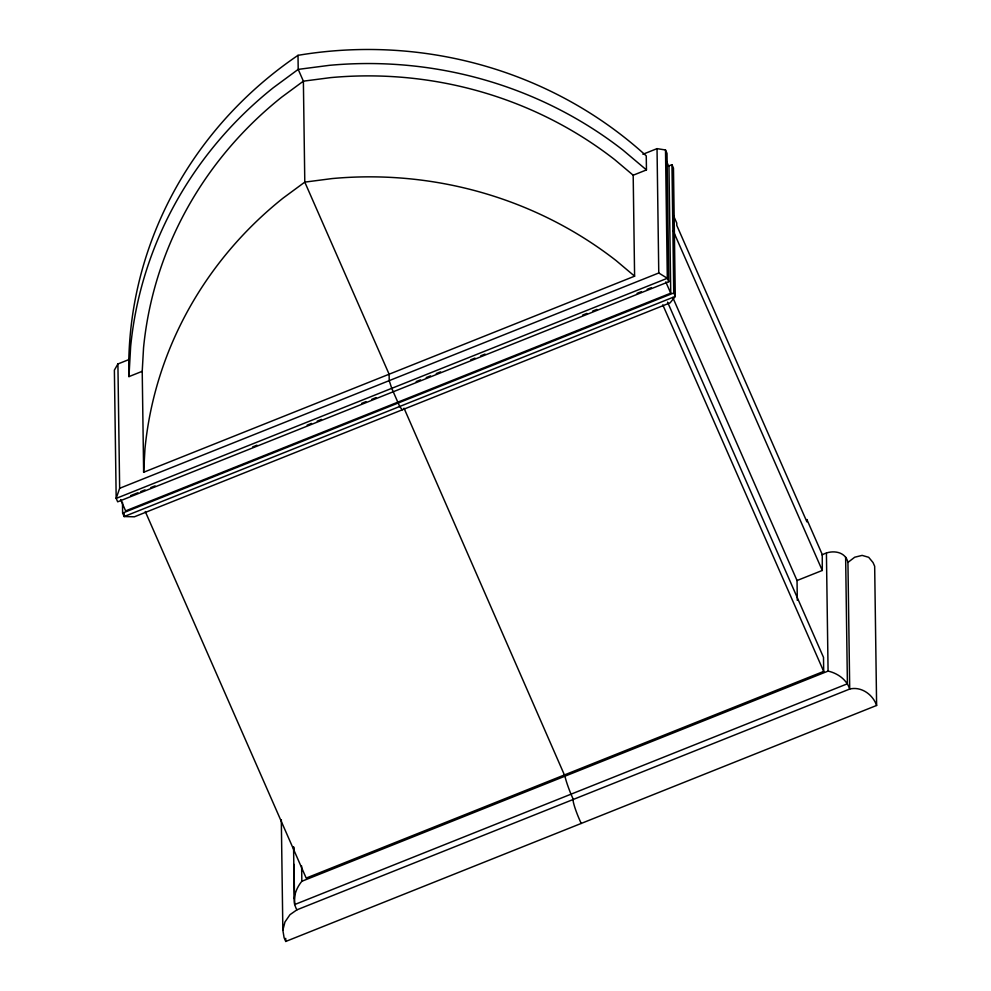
<?xml version="1.0" encoding="UTF-8"?>
<svg xmlns="http://www.w3.org/2000/svg" width="991" height="991" viewBox="0 0 991 991"><rect width="100%" height="100%" fill="white"/><g stroke="black" fill="none" stroke-linecap="round" stroke-linejoin="round"><path stroke-width="1.49" d="M142.221 371.315L128.954 376.617L130.639 346.677A402.668 383.567 -0.8 0 1 273.293 87.728L298.204 69.382L329.396 65.332A402.668 383.567 -0.8 0 1 622.918 150.062L646.454 169.919L633.187 175.221L614.693 159.625A389.698 371.204 -0.8 0 0 330.622 77.62L303.382 81.163L281.617 97.205A389.698 371.204 -0.8 0 0 143.546 347.804L142.221 371.315L143.645 472.261L634.599 276.179L633.187 175.221M143.645 472.261L144.971 448.75A389.698 371.204 -0.8 0 1 283.03 198.15L304.794 182.121L332.047 178.578A389.698 371.204 -0.8 0 1 616.105 260.583L634.599 276.179M282.856 930.227L284.962 921.977L289.979 914.681L296.904 909.837C291.391 900.621 295.504 888.964 301.846 881.272L828.08 671.093C837.519 673.199 846.648 679.566 849.708 689.042C861.34 686.181 872.922 694.617 876.614 705.456L285.742 941.45L284.107 937.734L282.856 930.227L281.308 819.681M129.202 359.46L117.904 363.97L119.651 488.303L116.182 498.399L117.681 501.818L668.814 281.704L667.005 153.394L665.506 149.975L657.033 148.638L642.911 154.274M797.309 600.348L797.037 580.528L822.282 570.457L822.27 554.551L806.885 519.495L806.909 521.848L676.791 225.428L676.754 223.062L673.137 214.824M117.904 363.97L114.386 370.101L116.182 498.399L667.315 278.285L665.506 149.975M296.904 909.837L849.708 689.042L847.937 562.405L854.713 557.215L862.133 555.394L868.686 557.301L873.034 562.541L874.669 566.257L876.614 705.456M669.123 165.794L671.96 164.667L673.471 168.123L675.28 296.42L670.139 302.825L134.367 516.807L124.148 516.546L122.624 513.078L122.475 502.264M119.651 488.303L658.767 272.983L667.315 278.285L668.814 281.704M130.713 495.611L137.885 492.75M140.759 491.61L145.058 489.888M150.805 487.597L155.104 485.875M252.655 446.916L256.954 445.194M307.16 425.139L311.471 423.43M317.207 421.138L321.505 419.416M361.678 403.374L365.976 401.652M371.712 399.361L376.023 397.639M416.183 381.597L420.494 379.875M426.229 377.583L430.528 375.874M436.275 373.582L440.574 371.86M470.7 359.832L474.999 358.11M480.734 355.819L485.045 354.097M582.597 315.138L586.895 313.416M592.63 311.124L596.941 309.403M637.102 293.361L641.4 291.651M647.148 289.36L651.446 287.638M666.497 161.223L668.962 166.86L670.734 293.175L125.622 510.898L120.679 499.625M122.624 513.078L673.756 292.964L671.96 164.667M822.059 554.96C830.842 549.646 845.335 550.686 847.937 562.405M667.562 302.119L823.496 657.355L823.694 671.403L306.182 878.088L145.281 511.529M402.247 409.816L399.707 406.483L391.742 388.336L389.215 380.643L389.116 374.214L304.794 182.121L303.382 81.163L298.204 69.382L298.006 55.335A402.668 383.567 -0.8 0 1 646.256 155.872L646.454 169.919M673.174 230.779L822.282 570.457M673.756 292.964L675.28 296.42L124.148 516.546L124.11 513.449M672.778 297.473L797.037 580.528M665.791 281.902L670.734 293.175M662.781 304.844L823.694 671.403M404.031 408.193L564.957 776.188A20.625 2.341 68.2 0 0 571.002 794.187L573.306 799.44A16.488 1.871 68.2 0 0 579.549 819.743L581.184 823.459M845.633 557.14L847.404 683.79L294.6 904.585L294.03 864.425M826.42 553.213L828.08 671.093M657.033 148.638L658.767 272.983M301.623 865.973L301.846 881.272M293.794 847.441L293.832 850.526M293.571 846.71L294.302 898.75M285.705 938.353L285.742 941.45M128.954 376.617L128.756 362.57A402.668 383.567 -0.8 0 1 298.006 55.335"/></g></svg>
